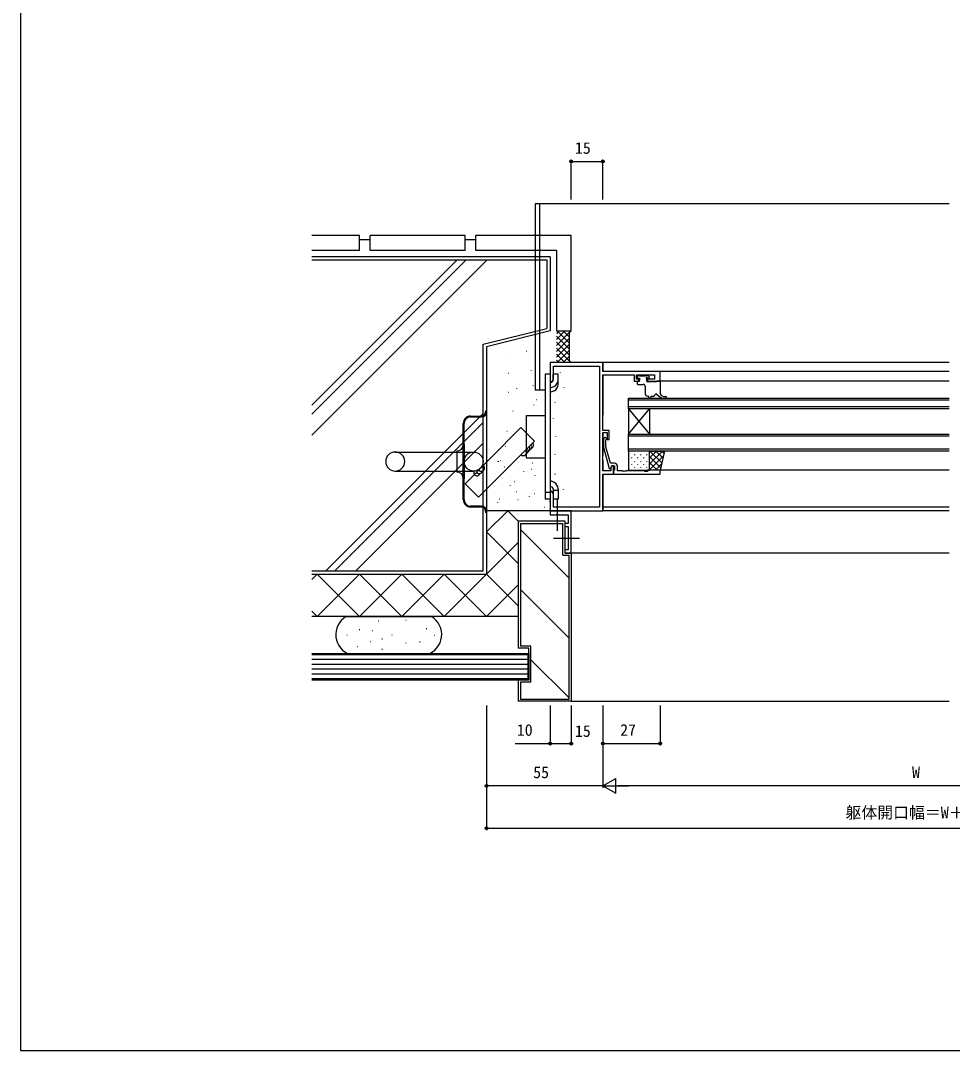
# Model space of a CAD drawing. Units: millimetres, scale not verified. Extents: x -437 to 438, y -681 to 678.
# Drawn here: x -436.8 to 3.2, y -680.9 to -194.3 of the extents above; entities that cross this region are included whole.
import ezdxf
from ezdxf.enums import TextEntityAlignment as Align

# ---------------------------------------------------------------- set-up
doc = ezdxf.new("R2010")
doc.units = ezdxf.units.MM
doc.header["$LTSCALE"] = 4
for name, color, linetype in [('0-2_YKK_11', 7, 'Continuous'), ('0-3_YKK_12', 2, 'Continuous'), ('0-4_YKK_13', 4, 'Continuous'), ('0-5_YKK_D', 6, 'Continuous'), ('0-6_YKK_ZWAK', 7, 'Continuous'), ('0-7_YSS_K', 3, 'Continuous'), ('0-8_YSS_KE', 3, 'Continuous')]:
    doc.layers.add(name, color=color, linetype=linetype)
doc.styles.add('ＭＳ ゴシック', font='')
doc.styles.get('ＭＳ ゴシック').set_extended_font_data('MS Gothic')

msp = doc.modelspace()

# ---------------------------------------------------------------- linework, layer by layer
at = {"layer": '0-2_YKK_11'}
for points in [[(-140.8, -364.7), (-134.8, -364.7), (-134.8, -360.1), (-161.8, -360.1), (-161.8, -355.9), (-186.8, -355.9), (-186.8, -364.9), (-185.8, -364.9), (-185.17, -363.809), (-185.17, -357.53), (-163.43, -357.53)], [(-163.43, -357.53), (-163.43, -424.27), (-185.17, -424.27), (-185.17, -417.991), (-185.8, -416.9), (-186.8, -416.9), (-186.8, -420.442), (-186.68, -420.625), (-186.68, -421.175), (-186.8, -421.358), (-186.8, -421.442), (-186.68, -421.625), (-186.68, -422.175), (-186.8, -422.358), (-186.8, -425.9), (-161.8, -425.9), (-161.8, -408.7), (-156.8, -408.7), (-156.8, -404.7), (-157.6, -404.7), (-158.1, -405.566), (-158.1, -407.07), (-161.8, -407.07), (-161.8, -389), (-159.8, -389), (-159.8, -392.2), (-158.8, -392.2), (-158.8, -388), (-161.8, -388), (-161.8, -361.73), (-147, -361.73), (-147, -364.7), (-144.8, -364.7), (-144.8, -363.7), (-146, -363.7), (-146, -361.73), (-137.5, -361.73), (-137.5, -363.7), (-140.8, -363.7), (-140.8, -364.7)], [(-156.5, -403.4), (-158.32, -403.4), (-160.4, -395.639), (-160.4, -392.349), (-159.976, -391.924), (-160.824, -391.076), (-161.6, -391.852), (-161.6, -395.797), (-158.893, -405.9), (-158.293, -405.9), (-157.6, -404.7), (-156.3, -404.7), (-156.3, -406.5), (-156.5, -406.7), (-156.8, -407), (-156.8, -408.7)], [(-156.8, -408.7), (-134.8, -408.7), (-134.8, -406.7), (-140.8, -406.7), (-140.8, -407.4), (-141.8, -407.4), (-142.707, -407.07), (-150.842, -407.07), (-151.025, -407.19), (-151.575, -407.19), (-151.758, -407.07), (-151.842, -407.07), (-152.025, -407.19), (-152.575, -407.19), (-152.758, -407.07), (-155, -407.07), (-155, -404.9)]]:
    msp.add_lwpolyline(points, dxfattribs=at)
msp.add_lwpolyline([(-176.8, -445.9), (-176.8, -425.9), (-186.8, -425.9), (-186.8, -427.9), (-183.971, -427.9), (-183.779, -427.757), (-182.821, -427.757), (-182.629, -427.9), (-178.3, -427.9), (-178.3, -431.9), (-179.8, -431.9), (-179.8, -433.4), (-178.3, -433.4), (-178.3, -444.4), (-179.8, -444.4), (-179.8, -445.9)], close=True, dxfattribs=at)
msp.add_arc((-156.5, -404.9), 1.5, 0.00001, 89.99999, dxfattribs=at)
at = {"layer": '0-3_YKK_12'}
for p, q in [((1.7, -280.902), (-193.8, -280.902)), ((-191.8, -280.902), (-191.8, -295.902)), ((-191.8, -295.902), (-191.8, -368.9)), ((-161.8, -355.9), (-161.8, -359.8)), ((1.7, -355.9), (-161.8, -355.9)), ((-161.8, -362.03), (-161.8, -380.7)), ((1.7, -364.7), (-135.3, -364.7)), ((1.7, -360.1), (-135.1, -360.1)), ((-189.1, -368.902), (-193.8, -368.902)), ((-149.8, -377.7), (-149.8, -372.7)), ((-149.8, -372.7), (1.7, -372.7)), ((1.7, -373.7), (-149.8, -373.7)), ((-149.8, -376.7), (1.7, -376.7)), ((-149.8, -377.7), (-149.8, -389.7)), ((-149.8, -377.7), (-139.8, -389.7)), ((-149.8, -389.7), (-139.8, -377.7)), ((1.7, -377.7), (-149.8, -377.7)), ((-139.8, -377.7), (-139.8, -389.7)), ((-161.8, -389.3), (-161.8, -399.77)), ((-149.8, -389.7), (1.7, -389.7)), ((-149.8, -397.7), (-149.8, -389.7)), ((1.7, -390.7), (-149.8, -390.7)), ((-149.8, -396.7), (1.7, -396.7)), ((1.7, -397.7), (-149.8, -397.7)), ((-161.8, -402), (-161.8, -406.77)), ((1.7, -406.7), (-135.1, -406.7)), ((-161.8, -409), (-161.8, -425.9)), ((1.7, -424.27), (-161.8, -424.27)), ((1.7, -425.9), (-161.8, -425.9)), ((1.7, -445.9), (-176.8, -445.9))]:
    msp.add_line(p, q, dxfattribs=at)
msp.add_lwpolyline([(-193.8, -280.902), (-193.8, -295.902), (-193.8, -368.9)], dxfattribs=at)
at = {"layer": '0-4_YKK_13'}
for p, q in [((-185.3, -364.173), (-185.3, -361.4)), ((-183, -361.4), (-185.3, -361.4)), ((-183, -364.173), (-183, -361.4)), ((-183, -366.232), (-183, -363.694)), ((-145.7, -362.4), (-145.7, -362.9)), ((-144.7, -362.1), (-145.4, -362.1)), ((-144.8, -364.7), (-145.3, -364.7)), ((-141.9, -362.3), (-144.5, -362.3)), ((-140.7, -362.1), (-141.7, -362.1)), ((-141.1, -364.7), (-141.1, -363.661)), ((-140.639, -363.2), (-140.2, -363.2)), ((-139.988, -362.688), (-140.488, -362.188)), ((-136.3, -364.7), (-136.6, -365)), ((-135.1, -364.7), (-136.3, -364.7)), ((-186.8, -365.516), (-185.872, -365.077)), ((-184.888, -367.156), (-186.8, -368.061)), ((-184.905, -369.223), (-186.8, -370.106)), ((-145.6, -365), (-145.6, -365.9)), ((-145.3, -366.2), (-142.8, -366.2)), ((-141.8, -367.2), (-141.8, -368.75)), ((-141.8, -369.15), (-141.8, -370.7)), ((-138.4, -365), (-140.8, -365)), ((-136.6, -365), (-138, -365)), ((-134.8, -365), (-134.8, -370.7)), ((-140.8, -371.7), (-140.1, -371.7)), ((-140.1, -372.2), (-140.1, -371.7)), ((-139.1, -371.7), (-137.8, -371.7)), ((-139.1, -372.2), (-139.1, -371.7)), ((-136.476, -370.819), (-135.1, -371.987)), ((-134.8, -370.7), (-134.256, -371.275)), ((-133.159, -372.7), (-132.137, -372.7)), ((-132.803, -371.9), (-132.137, -371.9)), ((-217.2, -378.664), (-216.8, -378.664)), ((-217.2, -378.664), (-217.2, -379.164)), ((-216.8, -378.664), (-216.8, -379.164)), ((-216.8, -379.164), (-216.8, -426.164)), ((-224.3, -381.164), (-219.2, -381.164)), ((-224.3, -381.564), (-219.2, -381.564)), ((-198.1, -380.9), (-189.1, -380.9)), ((-198.1, -380.9), (-198.1, -400.9)), ((-227.8, -394.664), (-227.8, -384.664)), ((-227.4, -394.664), (-227.4, -384.664)), ((-259.9, -398.164), (-222.9, -398.164)), ((-230.8, -397.664), (-230.8, -407.664)), ((-227.8, -410.664), (-227.8, -394.664)), ((-227.4, -394.664), (-227.4, -410.664)), ((-148.311, -397.775), (-148.311, -397.975)), ((-145.481, -397.775), (-145.481, -397.975)), ((-142.651, -397.775), (-142.651, -397.975)), ((-139.821, -397.775), (-139.821, -397.975)), ((-133.705, -397.7), (-139.8, -403.795)), ((-136.534, -397.7), (-139.8, -400.966)), ((-139.362, -397.7), (-139.8, -398.138)), ((-134.036, -403.262), (-139.598, -397.7)), ((-133.522, -400.948), (-136.769, -397.7)), ((-133.007, -398.634), (-133.941, -397.7)), ((-198.1, -400.9), (-189.1, -400.9)), ((-149.726, -399.39), (-149.726, -399.59)), ((-149.726, -402.42), (-149.726, -402.62)), ((-148.311, -400.805), (-148.311, -401.005)), ((-148.311, -403.835), (-148.311, -404.035)), ((-146.896, -399.39), (-146.896, -399.59)), ((-146.896, -402.42), (-146.896, -402.62)), ((-145.481, -400.805), (-145.481, -401.005)), ((-145.481, -403.835), (-145.481, -404.035)), ((-144.066, -399.39), (-144.066, -399.59)), ((-144.066, -402.42), (-144.066, -402.62)), ((-142.651, -400.805), (-142.651, -401.005)), ((-142.651, -403.835), (-142.651, -404.035)), ((-141.236, -399.39), (-141.236, -399.59)), ((-141.236, -402.42), (-141.236, -402.62)), ((-139.821, -400.805), (-139.821, -401.005)), ((-139.821, -403.835), (-139.821, -404.035)), ((-133.349, -400.173), (-139.8, -406.623)), ((-134.55, -405.576), (-139.8, -400.326)), ((-136.254, -406.7), (-139.8, -403.155)), ((-134.158, -403.809), (-137.048, -406.7)), ((-259.9, -407.164), (-222.9, -407.164)), ((-149.726, -405.45), (-149.726, -405.65)), ((-146.896, -405.45), (-146.896, -405.65)), ((-144.066, -405.45), (-144.066, -405.65)), ((-141.236, -405.45), (-141.236, -405.65)), ((-139.083, -406.7), (-139.8, -405.983)), ((-227.8, -420.664), (-227.8, -410.664)), ((-227.4, -420.664), (-227.4, -410.664)), ((-184.905, -412.577), (-186.8, -411.694)), ((-186.8, -417.225), (-189.1, -417.225)), ((-186.8, -414.232), (-185.877, -414.662)), ((-186.8, -416.284), (-185.3, -416.994)), ((-185.3, -415.568), (-185.3, -420.4)), ((-183, -416.343), (-185.3, -416.343)), ((-183, -415.568), (-183, -418.106)), ((-183, -418.106), (-183, -420.4)), ((-183, -420.4), (-185.3, -420.4)), ((-183.3, -435.416), (-183.3, -420.384)), ((-219.2, -423.764), (-224.3, -423.764)), ((-219.2, -424.164), (-224.3, -424.164)), ((-217.2, -426.164), (-217.2, -426.664)), ((-216.8, -426.664), (-217.2, -426.664)), ((-216.8, -426.164), (-216.8, -426.664)), ((-185.238, -438.9), (-172.867, -438.9))]:
    msp.add_line(p, q, dxfattribs=at)
for points in [[(-186.8, -361.4), (-189.1, -361.4), (-189.1, -420.4)], [(-186.8, -361.4), (-186.8, -420.4), (-189.1, -420.4)], [(-145.4, -363.2), (-144.5, -363.2), (-144.5, -364.4)]]:
    msp.add_lwpolyline(points, dxfattribs=at)
for points in [[(-139.8, -406.7), (-139.8, -397.7), (-149.8, -397.7), (-149.8, -406.7)], [(-139.8, -397.7), (-132.8, -397.7), (-134.8, -406.7), (-139.8, -406.7)]]:
    msp.add_lwpolyline(points, close=True, dxfattribs=at)
msp.add_circle((-222.9, -402.664), 4.5, dxfattribs=at)
for centre, radius, start, end in [((-186.3, -364.173), 1, 295.33088, 0), ((-186.3, -364.173), 3.3, 295.33088, 0), ((-145.4, -362.4), 0.3, 90, 180), ((-145.4, -362.9), 0.3, 180, 270), ((-145.3, -365), 0.3, 90, 180), ((-144.8, -364.4), 0.3, 270, 0), ((-144.7, -362.3), 0.2, 0, 90), ((-141.7, -362.3), 0.2, 90, 180), ((-141.1, -363.2), 0.25, 33.05573, 236.94427), ((-141.4, -363.661), 0.3, 0, 56.94427), ((-140.8, -364.7), 0.3, 180, 270), ((-140.639, -362.9), 0.3, 213.05573, 270), ((-140.7, -362.4), 0.3, 45, 90), ((-140.2, -362.9), 0.3, 270, 45), ((-138.2, -365), 0.2, 0, 180), ((-135.1, -365), 0.3, 0, 90), ((-186.3, -366.232), 3.3, 295, 360), ((-145.3, -365.9), 0.3, 180, 270), ((-142.8, -367.2), 1, 0, 90), ((-141.8, -368.95), 0.2, 90, 270), ((-140.8, -370.7), 1, 180, 270), ((-139.6, -372.2), 0.5, 180, 0), ((-137.8, -371.2), 0.5, 270, 0), ((-136.8, -371.2), 0.5, 49.67145, 180), ((-133.159, -369.7), 3, 229.67145, 270), ((-132.803, -369.9), 2, 223.43233, 270), ((-132.137, -372.3), 0.4, 270, 90), ((-219.2, -379.164), 2.4, 270, 0), ((-219.2, -379.164), 2, 270, 0), ((-224.3, -384.664), 3.5, 90, 180), ((-224.3, -384.664), 3.1, 90, 180), ((-259.9, -402.664), 4.5, 90, 270), ((-259.9, -402.664), 4.5, 270, 90), ((-230.8, -394.664), 3, 270, 0), ((-230.8, -410.664), 3, 0, 90), ((-186.3, -415.568), 3.3, 0, 65), ((-186.3, -415.568), 1, 0, 65), ((-224.3, -420.664), 3.5, 180, 270), ((-224.3, -420.664), 3.1, 180, 270), ((-219.2, -426.164), 2.4, 0, 90), ((-219.2, -426.164), 2, 0, 90)]:
    msp.add_arc(centre, radius, start, end, dxfattribs=at)
at = {"layer": '0-5_YKK_D'}
for p, q in [((-176.8, -278.902), (-176.8, -259.902)), ((-176.8, -260.902), (-161.8, -260.902)), ((-161.8, -278.902), (-161.8, -259.902)), ((-216.8, -517.9), (-216.8, -556.9)), ((-216.8, -517.9), (-216.8, -576.9)), ((-186.8, -517.9), (-186.8, -536.9)), ((-176.8, -517.9), (-176.8, -536.9)), ((-176.8, -517.9), (-176.8, -536.9)), ((-161.8, -517.9), (-161.8, -556.9)), ((-161.8, -517.9), (-161.8, -536.9)), ((-161.8, -517.9), (-161.8, -556.9)), ((-161.8, -517.9), (-161.8, -536.9)), ((-134.8, -517.9), (-134.8, -536.9)), ((-203.315, -535.9), (-186.8, -535.9)), ((-186.8, -535.9), (-176.8, -535.9)), ((-176.8, -535.9), (-175.902, -535.9)), ((-161.8, -535.9), (-162.698, -535.9)), ((-161.8, -535.9), (-134.8, -535.9)), ((-161.8, -555.9), (-155.738, -552.4)), ((-155.738, -559.4), (-155.738, -552.4)), ((-161.8, -555.9), (-216.8, -555.9)), ((-161.8, -555.9), (-155.738, -559.4)), ((-161.8, -555.9), (-149.676, -555.9)), ((161.2, -555.9), (-154.8, -555.9)), ((-216.8, -575.9), (223.2, -575.9))]:
    msp.add_line(p, q, dxfattribs=at)
for centre in [(-176.8, -260.902), (-161.8, -260.902), (-186.8, -535.9), (-176.8, -535.9), (-161.8, -535.9), (-134.8, -535.9), (-216.8, -555.9), (-216.8, -575.9)]:
    msp.add_circle(centre, 0.637, dxfattribs=at)
at = {"layer": '0-6_YKK_ZWAK'}
msp.add_line((-436.8, 644.1), (-436.8, -680.9), dxfattribs=at)
msp.add_lwpolyline([(-436.8, -680.9), (438.2, -680.9), (438.2, 644.1)], dxfattribs=at)
at = {"layer": '0-7_YSS_K'}
for p, q in [((-230.662, -307.399), (-299.31, -376.047)), ((-226.419, -307.399), (-299.31, -380.289)), ((-216.52, -307.399), (-299.31, -390.189)), ((-299.31, -307.4), (-188.3, -307.4)), ((-188.3, -307.4), (-188.3, -339.729)), ((-218.3, -347.229), (-188.3, -339.729)), ((-179.773, -340.902), (-183.8, -344.929)), ((-182.601, -340.902), (-183.8, -342.101)), ((-176.944, -340.902), (-183.8, -347.758)), ((-183.8, -343.387), (-177.8, -349.387)), ((-177.8, -344.586), (-183.8, -350.586)), ((-183.457, -340.902), (-177.8, -346.559)), ((-180.628, -340.902), (-177.8, -343.731)), ((-177.8, -341.902), (-176.8, -340.902)), ((-177.8, -340.902), (-177.372, -341.33)), ((-177.8, -341.902), (-177.8, -354.9)), ((-218.3, -454.4), (-218.3, -347.229)), ((-183.8, -346.216), (-177.8, -352.216)), ((-177.8, -347.415), (-183.8, -353.415)), ((-183.8, -349.044), (-176.944, -355.9)), ((-177.8, -350.243), (-183.457, -355.9)), ((-205.332, -353.386), (-205.232, -353.386)), ((-197.842, -350.476), (-197.742, -350.476)), ((-183.8, -351.873), (-179.773, -355.9)), ((-183.8, -354.701), (-182.601, -355.9)), ((-177.8, -353.071), (-180.628, -355.9)), ((-177.8, -354.9), (-176.8, -355.9)), ((-195.778, -359.485), (-195.778, -359.685)), ((-177.372, -355.472), (-177.8, -355.9)), ((-206.376, -361.023), (-206.576, -361.023)), ((-182.061, -360.437), (-182.061, -360.637)), ((-202.562, -368.141), (-202.562, -368.341)), ((-194.842, -366.503), (-194.842, -366.703)), ((-180.286, -367.447), (-180.286, -367.647)), ((-206.376, -370.112), (-206.576, -370.112)), ((-193.138, -373.47), (-193.338, -373.47)), ((-184.545, -374.634), (-184.545, -374.834)), ((-204.433, -378.667), (-204.433, -378.867)), ((-194.608, -375.86), (-194.608, -376.06)), ((-218.3, -379.89), (-292.809, -454.399)), ((-218.3, -384.132), (-288.567, -454.399)), ((-185.255, -382.354), (-185.255, -382.554)), ((-207.204, -388.315), (-207.104, -388.315)), ((-202.835, -385.404), (-202.735, -385.404)), ((-200.527, -386.651), (-194.149, -393)), ((-218.3, -394.032), (-278.667, -454.399)), ((-194.149, -393), (-208.961, -407.88)), ((-184.19, -390.606), (-184.19, -390.806)), ((-207.828, -395.384), (-207.728, -395.384)), ((-211.305, -402.528), (-211.305, -402.728)), ((-210.13, -402.317), (-210.33, -402.317)), ((-194.916, -403.503), (-195.116, -403.503)), ((-184.545, -399.301), (-184.545, -399.501)), ((-208.961, -407.88), (-220.571, -419.543)), ((-208.154, -405.281), (-208.354, -405.281)), ((-206.178, -405.084), (-206.378, -405.084)), ((-199.287, -407.207), (-199.287, -407.407)), ((-195.509, -406.467), (-195.709, -406.467)), ((-184.545, -408.529), (-184.545, -408.729)), ((-226.949, -413.193), (-220.571, -419.543)), ((-203.61, -412.197), (-203.81, -412.197)), ((-193.907, -409.078), (-193.907, -409.278)), ((-205.603, -413.757), (-205.603, -413.957)), ((-202.424, -416.939), (-202.624, -416.939)), ((-194.126, -417.926), (-194.326, -417.926)), ((-180.552, -415.805), (-180.552, -416.005)), ((-211.539, -421.944), (-211.539, -422.144)), ((-210.525, -420.495), (-210.725, -420.495)), ((-201.832, -420.693), (-202.032, -420.693)), ((-196.714, -419.137), (-196.714, -419.337)), ((-186.972, -421.484), (-186.972, -421.684)), ((-186.3, -425.9), (-216.8, -425.9)), ((-206.801, -425.9), (-216.8, -435.899)), ((-201.8, -430.9), (-206.8, -425.9)), ((-189.52, -424.283), (-189.42, -424.283)), ((-189.52, -424.283), (-189.42, -424.283)), ((-200.8, -431.9), (-200.8, -489.9)), ((-200.8, -431.9), (-180.8, -431.9)), ((-180.8, -446.9), (-180.8, -431.9)), ((-201.8, -450.899), (-216.8, -435.9)), ((-200.8, -434.763), (-177.8, -457.763)), ((-201.8, -440.899), (-216.8, -455.899)), ((-180.8, -446.9), (-177.8, -446.9)), ((-177.8, -514.9), (-177.8, -446.9)), ((-218.3, -454.4), (-299.31, -454.4)), ((-296.8, -455.9), (-299.31, -458.41)), ((-276.8, -455.9), (-296.8, -475.9)), ((-276.8, -475.9), (-296.8, -455.9)), ((-256.8, -455.9), (-276.8, -475.9)), ((-256.8, -475.9), (-276.8, -455.9)), ((-236.8, -455.9), (-256.8, -475.9)), ((-236.8, -475.9), (-256.8, -455.9)), ((-216.8, -475.9), (-236.8, -455.9)), ((-216.8, -455.9), (-236.8, -475.9)), ((-201.8, -470.899), (-216.8, -455.9)), ((-201.8, -460.9), (-216.8, -475.9)), ((-200.8, -463.047), (-177.8, -486.047)), ((-296.8, -475.9), (-299.31, -473.39)), ((-267.67, -478.054), (-267.87, -478.054)), ((-254.761, -477.81), (-254.961, -477.81)), ((-245.018, -481.707), (-245.218, -481.707)), ((-282.528, -484.874), (-282.728, -484.874)), ((-276.683, -482.194), (-276.883, -482.194)), ((-270.593, -482.681), (-270.793, -482.681)), ((-265.965, -486.578), (-266.165, -486.578)), ((-261.338, -484.63), (-261.538, -484.63)), ((-241.121, -484.874), (-241.321, -484.874)), ((-277.657, -490.232), (-277.857, -490.232)), ((-271.568, -487.796), (-271.768, -487.796)), ((-265.965, -491.45), (-266.165, -491.45)), ((-254.761, -488.527), (-254.961, -488.527)), ((-248.185, -488.04), (-248.385, -488.04)), ((-195.8, -489.9), (-200.8, -489.9)), ((-195.8, -506.9), (-195.8, -489.9)), ((-197.3, -496.2), (-299.31, -496.2)), ((-197.3, -498.5), (-299.31, -498.5)), ((-197.3, -500.8), (-299.31, -500.8)), ((-195.8, -496.331), (-177.8, -514.332)), ((-197.3, -503.1), (-299.31, -503.1)), ((-200.8, -506.9), (-200.8, -514.9)), ((-195.8, -506.9), (-200.8, -506.9)), ((-200.8, -514.9), (-177.8, -514.9)), ((-176.8, -515.9), (1.7, -515.9))]:
    msp.add_line(p, q, dxfattribs=at)
for points in [[(-200.527, -386.651), (-215.339, -401.53), (-226.949, -413.193)], [(-299.31, -493.4), (-196.8, -493.4), (-196.8, -505.9), (-299.31, -505.9)], [(-299.31, -493.9), (-197.3, -493.9), (-197.3, -505.4), (-299.31, -505.4)]]:
    msp.add_lwpolyline(points, dxfattribs=at)
for centre, start, end in [((-196.098, -394.958), 291.55154, 45.12972), ((-199.484, -398.36), 225.12972, 45.12972), ((-198.638, -397.51), 291.55154, 45.12972), ((-197.791, -396.659), 291.55154, 45.12972), ((-196.944, -395.809), 291.55154, 45.12972), ((-221.319, -407.886), 151.24162, 344.39198), ((-220.247, -406.837), 192.61779, 344.39198), ((-219.175, -405.787), 207.33398, 72.70326)]:
    msp.add_arc(centre, 1.5, start, end, dxfattribs=at)
at = {"layer": '0-8_YSS_KE'}
for p, q in [((-276.8, -295.902), (-299.31, -295.902)), ((-276.8, -302.902), (-276.8, -295.902)), ((-226.8, -295.902), (-271.8, -295.902)), ((-271.8, -302.902), (-271.8, -295.902)), ((-226.8, -302.902), (-226.8, -295.902)), ((-176.8, -295.902), (-221.8, -295.902)), ((-221.8, -302.902), (-221.8, -295.902)), ((-176.8, -340.902), (-176.8, -295.902)), ((-271.8, -297.902), (-276.8, -297.902)), ((-221.8, -297.902), (-226.8, -297.902)), ((-276.8, -302.902), (-299.31, -302.902)), ((-186.8, -305.9), (-299.31, -305.9)), ((-226.8, -302.902), (-271.8, -302.902)), ((-183.8, -302.902), (-221.8, -302.902)), ((-186.8, -305.9), (-186.8, -340.9)), ((-183.8, -302.902), (-183.8, -340.902)), ((-186.8, -340.9), (-216.8, -348.4)), ((-183.8, -340.902), (-176.8, -340.902)), ((-216.8, -348.4), (-216.8, -455.9)), ((-201.8, -430.9), (-201.8, -490.9)), ((-179.8, -430.9), (-201.8, -430.9)), ((-179.8, -430.9), (-179.8, -445.9)), ((-176.8, -445.9), (-179.8, -445.9)), ((-176.8, -445.9), (-176.8, -515.9)), ((-299.31, -455.9), (-216.8, -455.9)), ((-299.31, -455.9), (-216.8, -455.9)), ((-216.8, -475.9), (-299.31, -475.9)), ((-283.214, -475.9), (-242.678, -475.9)), ((-201.8, -475.9), (-216.8, -475.9)), ((-196.8, -490.9), (-201.8, -490.9)), ((-196.8, -505.9), (-196.8, -490.9)), ((-281.069, -493.9), (-244.824, -493.9)), ((-201.8, -505.9), (-201.8, -515.9)), ((-196.8, -505.9), (-201.8, -505.9)), ((-176.8, -515.9), (-201.8, -515.9))]:
    msp.add_line(p, q, dxfattribs=at)
for centre, start, end in [((-277.946, -484.4), 121.78833, 251.80513), ((-247.946, -484.4), 288.19487, 58.21167)]:
    msp.add_arc(centre, 10, start, end, dxfattribs=at)

# ---------------------------------------------------------------- texts
at = {"layer": '0-5_YKK_D', "style": 'ＭＳ ゴシック'}
for s, p in [('15', (-175.053, -258.902)), ('10', (-202.466, -533.9)), ('15', (-175.053, -534.4)), ('27', (-153.691, -533.9)), ('55', (-194.754, -553.9)), ('W', (-15.848, -553.9)), ('躯体開口幅＝W＋110', (-47.276, -572.92))]:
    msp.add_text(s, height=5.499, dxfattribs=at).set_placement(p, align=Align.BOTTOM_LEFT)

doc.saveas('drawing.dxf')
